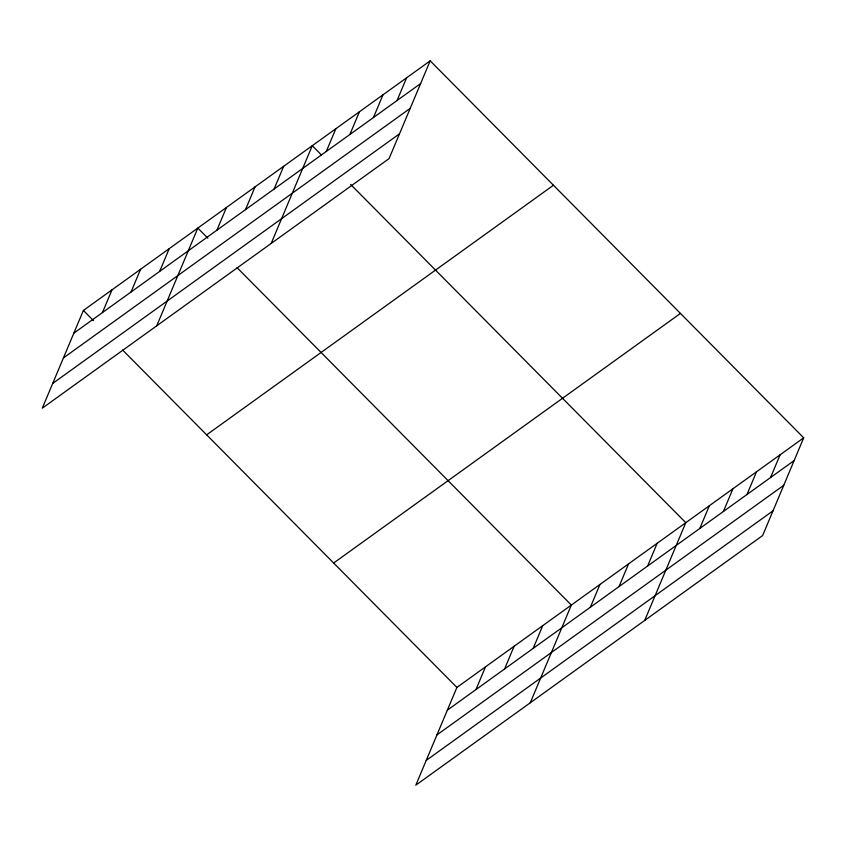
<?xml version="1.0" encoding="UTF-8"?>
<svg xmlns="http://www.w3.org/2000/svg" width="846" height="846" viewBox="0 0 846 846"><rect width="100%" height="100%" fill="white"/><g stroke="black" fill="none" stroke-linecap="round" stroke-linejoin="round"><path stroke-width="1.27" d="M430.18 60.838L83.384 310.44L42.3 408.174L389.097 158.572L430.18 60.838L803.7 437.826L762.616 535.56L415.82 785.162L456.903 687.428L803.7 437.826M102.44 312.586L112 289.85M131.045 291.997L140.605 269.25M159.661 271.397L169.221 248.661M156.743 325.805L197.827 228.071L207.873 238.212M216.883 230.218L226.442 207.482M245.488 209.628L255.048 186.881M274.104 189.028L283.664 166.292M271.185 243.437L312.269 145.702L321.406 154.913M326.292 151.466L335.851 128.729M349.874 134.493L359.434 111.757M373.456 117.52L383.016 94.784M397.038 100.547L406.598 77.811M475.949 689.575L485.509 666.838M504.565 668.985L514.125 646.238M533.181 648.385L542.73 625.649M530.262 702.793L571.346 605.059L237.092 267.696M590.402 607.206L599.951 584.47M619.008 586.616L628.567 563.87M647.624 566.016L657.173 543.28M644.705 620.425L685.789 522.691L350.614 184.407M699.811 528.454L709.371 505.718M723.393 511.481L732.953 488.745M746.976 494.508L756.536 471.772M770.558 477.535L780.118 454.799M73.824 333.176L420.621 83.574M63.418 357.932L410.225 108.33M52.706 383.428L399.502 133.827M206.646 434.844L553.443 185.242M333.641 563.024L680.438 313.422M447.344 710.164L794.14 460.562M436.938 734.91L783.734 485.308M426.225 760.417L773.022 510.815M83.384 310.44L93.43 320.571M122.649 350.064L456.903 687.428"/></g></svg>
